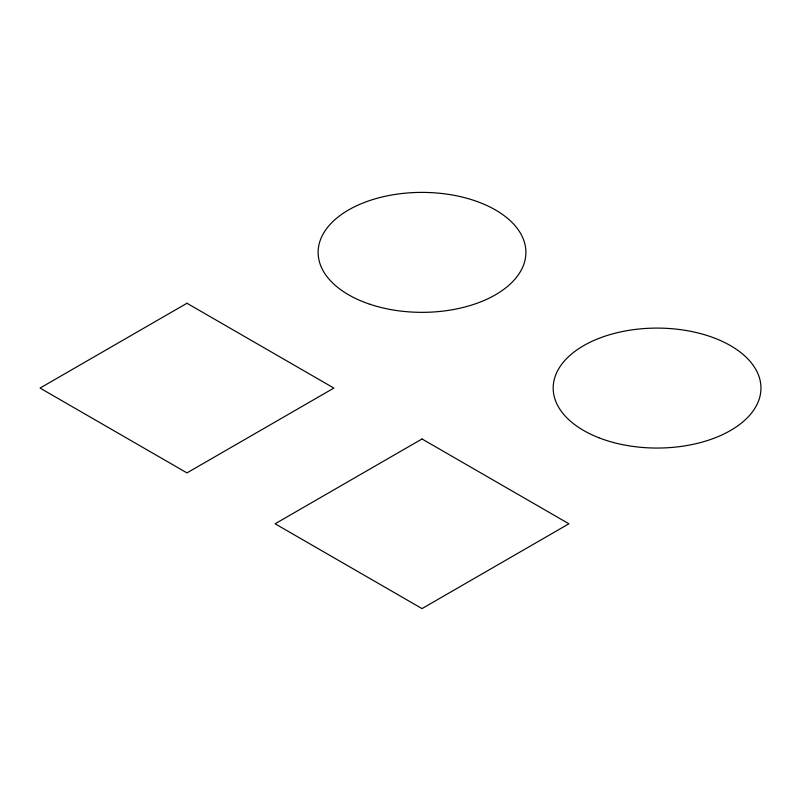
<?xml version="1.0" encoding="UTF-8"?>
<svg xmlns="http://www.w3.org/2000/svg" width="801" height="801" viewBox="0 0 801 801"><rect width="100%" height="100%" fill="white"/><g stroke="black" fill="none" stroke-linecap="round" stroke-linejoin="round"><path stroke-width="1.2" d="M186.963 303.259L40.05 388.074L186.963 472.9L333.867 388.074L186.963 303.259M422.017 438.968L275.103 523.784L422.017 608.6L568.92 523.784L422.017 438.968M370.072 304.31A103.88 59.975 0 0 0 525.897 252.375A103.88 59.975 0 0 0 370.072 200.43A103.88 59.975 0 0 0 370.072 304.31M598.848 437.746A103.88 59.975 0 0 0 760.69 392.36A103.88 59.975 0 0 0 611.684 334.127A103.88 59.975 0 0 0 598.848 437.746"/></g></svg>
